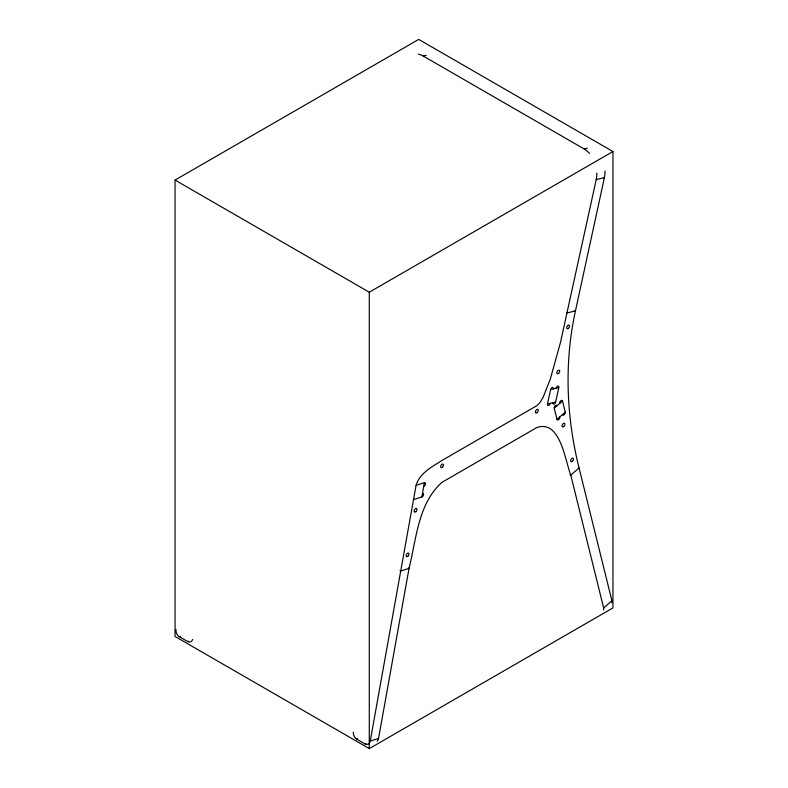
<?xml version="1.0" encoding="UTF-8"?>
<svg xmlns="http://www.w3.org/2000/svg" width="788" height="788" viewBox="0 0 788 788"><rect width="100%" height="100%" fill="white"/><g stroke="black" fill="none" stroke-linecap="round" stroke-linejoin="round"><path stroke-width="1.18" d="M353.29 732.15A6.028 4.176 72.7 0 0 356.688 739.114L365.021 743.921A6.028 4.176 72.7 0 0 370.242 741.035L416.084 485.3C419.62 473.155 432.139 466.772 442.058 460.399L536.795 405.702L539.849 402.766L543.119 397.349L550.31 379.097L560.504 342.356L596.211 179.595A23.453 16.745 76.2 0 0 596.831 173.104M377.137 741.163A6.028 4.176 72.7 0 0 378.555 738.455L409.031 568.424C416.35 539.258 418.083 503.414 442.058 482.286L536.795 427.579C560.406 419.186 565.144 461.039 570.788 475.125L603.638 607.932A6.028 2.531 49.1 0 1 603.411 609.942M413.523 499.572L421.836 496.992L424.387 482.719L416.084 485.3M550.201 403.348A2.009 1.162 -60 0 1 548.448 405.485A2.009 1.162 -60 0 1 547.473 404.017L550.605 389.587A2.009 1.162 -60 0 1 552.368 387.45A2.009 1.162 -60 0 1 553.343 388.917M552.94 402.668A2.009 1.162 -60 0 0 553.915 404.136A2.009 1.162 -60 0 0 555.668 401.998L558.8 387.568A2.009 1.162 -60 0 0 557.825 386.1A2.009 1.162 -60 0 0 556.072 388.238M605.026 171.085A23.453 16.745 76.2 0 1 604.406 177.586L575.457 310.876C564.1 362.569 566.257 416.734 579.062 467.954L611.912 600.761A6.028 2.531 49.1 0 1 611.685 602.771M559.746 416.941A2.009 1.162 -60 0 1 558.712 419.521A2.009 1.162 -60 0 1 556.988 419.324L554.23 408.174L562.504 401.013L565.262 412.163A2.009 1.162 -60 0 1 564.238 414.734A2.009 1.162 -60 0 1 562.504 414.547M556.988 419.324L565.262 412.163M603.638 607.932L611.912 600.761M175.054 180.078L418.714 39.4L612.946 151.532L612.946 607.922L369.286 748.6L175.054 636.468L175.054 180.078L369.286 292.21L612.946 151.532M175.951 629.385A6.028 4.176 72.7 0 0 179.319 636.714L180.363 636.389M179.319 636.714L187.652 641.521L188.687 641.196M356.688 739.114L357.732 738.789M370.242 741.035L378.555 738.455M365.021 743.921L366.056 743.596M418.398 54.175A23.453 16.745 76.2 0 1 423.136 55.997L426.209 55.239M423.136 55.997L584.203 148.981L587.277 148.223M596.211 179.595L604.406 177.586M550.605 389.587L558.8 387.568M547.473 404.017L555.668 401.998M574.728 310.452L575.457 310.876L567.261 312.895L566.533 312.472M578.333 467.53L579.062 467.954L570.788 475.125L570.059 474.701M408.302 568L409.031 568.424L400.718 571.005L399.989 570.581M369.286 292.21L369.286 748.6M584.203 148.981A23.453 16.745 76.2 0 1 589.513 153.433M422.476 493.426A2.009 1.162 -60 0 1 423.54 494.775A2.009 1.162 -60 0 1 421.836 496.992M424.387 482.719A2.009 1.162 -60 0 1 425.461 484.078A2.009 1.162 -60 0 1 423.747 486.285M554.23 408.194A2.009 1.162 -60 0 1 555.254 405.593A2.009 1.162 -60 0 1 556.988 405.79M559.746 403.407A2.009 1.162 -60 0 1 560.78 400.816A2.009 1.162 -60 0 1 562.504 401.013M192.676 639.423A6.028 4.176 72.7 0 1 187.652 641.521M407.879 556.249A2.009 1.162 -60 0 0 408.568 553.127A2.009 1.162 -60 0 0 406.175 555.185A2.009 1.162 -60 0 0 407.879 556.249M415.867 511.658A2.009 1.162 -60 0 0 416.556 508.536A2.009 1.162 -60 0 0 414.163 510.594A2.009 1.162 -60 0 0 415.867 511.658M442.423 467.245A2.009 1.162 -60 0 0 443.063 464.132A2.009 1.162 -60 0 0 440.679 466.24A2.009 1.162 -60 0 0 442.423 467.245M537.17 412.548A2.009 1.162 -60 0 0 537.8 409.435A2.009 1.162 -60 0 0 535.426 411.543A2.009 1.162 -60 0 0 537.17 412.548M563.804 426.475A2.009 1.162 -60 0 0 564.444 423.363A2.009 1.162 -60 0 0 562.061 425.471A2.009 1.162 -60 0 0 563.804 426.475M572.423 461.305A2.009 1.162 -60 0 0 573.053 458.192A2.009 1.162 -60 0 0 570.679 460.3A2.009 1.162 -60 0 0 572.423 461.305M568.365 328.369A2.009 1.162 -60 0 0 569.172 325.217A2.009 1.162 -60 0 0 566.759 327.148A2.009 1.162 -60 0 0 568.365 328.369M558.574 373.463A2.009 1.162 -60 0 0 559.381 370.311A2.009 1.162 -60 0 0 556.958 372.241A2.009 1.162 -60 0 0 558.574 373.463"/></g></svg>
